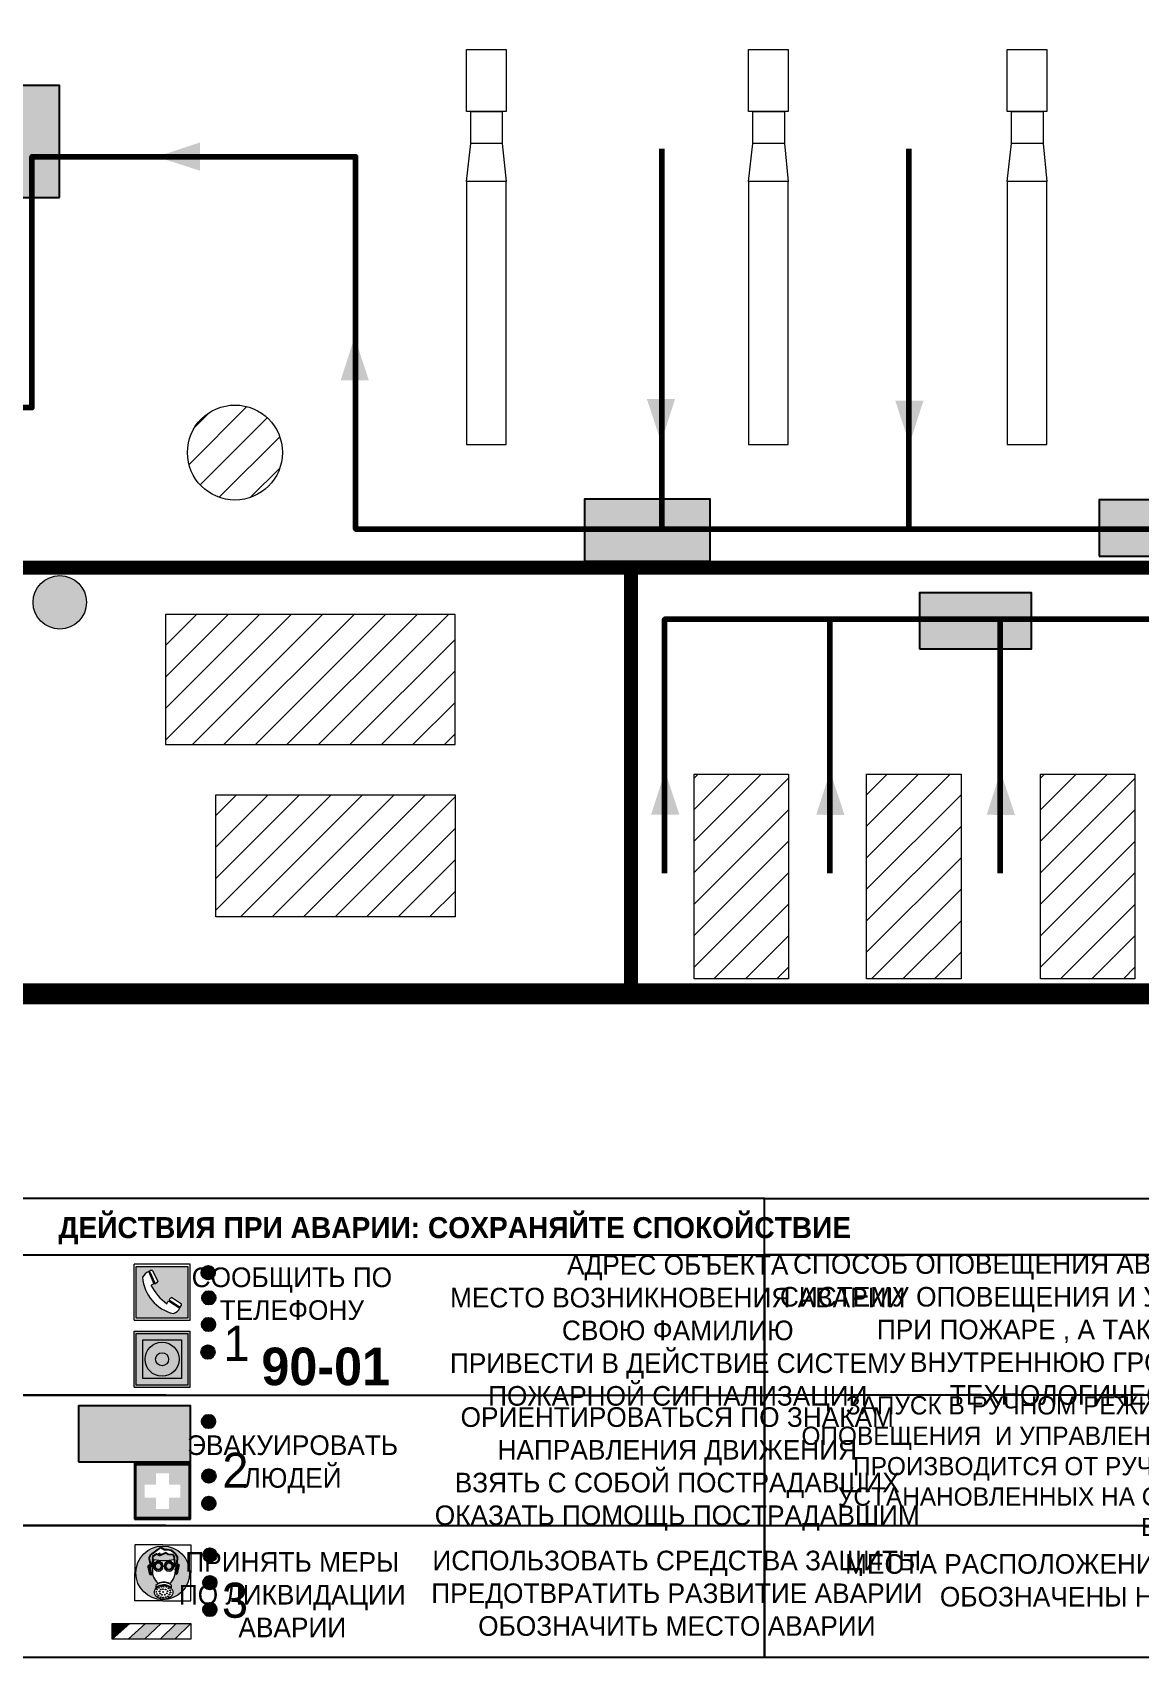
# Model space of a CAD drawing. Header units: millimetres. Extents: x 13810 to 67229, y 12374 to 21950.
# Drawn here: x 17510.1 to 17667.9, y 14176.2 to 14407.9 of the extents above; entities that cross this region are included whole.
import ezdxf

# ---------------------------------------------------------------- set-up
doc = ezdxf.new("R2010")
doc.units = ezdxf.units.MM
doc.layers.add('План_Штампы', color=7, linetype='Continuous')
doc.styles.add('обычный', font='arial.ttf')
pattern_1 = [(45, (-3413.9703, 12348.202), (-2.24506403, 2.24506403), [])]

# ---------------------------------------------------------------- blocks, each defined once
blk = doc.blocks.new('A$C38D26F80')
h = blk.add_hatch(color=5)
h.dxf.hatch_style = 1
h.paths.add_polyline_path([(-8.77, -4.48, 1), (-0.19, -4.48, 1)])
h.paths.add_polyline_path([(-6.75, -3.58), (-6.75, -3.31), (-6.62, -3.22), (-6.5, -3.22), (-6.42, -3.3), (-6.39, -3.28), (-6.59, -2.23), (-6.59, -2.01), (-6.38, -1.58), (-4.76, -0.4), (-4.13, -0.79, -0.362848), (-2.1, -2.1, -0.201049), (-2.17, -2.48, 0.085434), (-2.26, -3.13), (-1.9, -3.16), (-2.25, -4.7), (-2.4, -4.59), (-2.43, -4.34), (-2.36, -4.34), (-2.14, -3.34), (-2.47, -3.42), (-2.58, -1.95), (-2.77, -1.58), (-3.58, -1.52), (-3.92, -1.26), (-5.05, -1.73), (-4.87, -1.39), (-5.41, -1.6), (-5.41, -1.46), (-6.13, -1.87), (-6.18, -3.5), (-6.56, -3.47), (-6.37, -4.59), (-6.16, -4.43), (-6.16, -4.66), (-6.36, -4.79), (-6.37, -4.8), (-6.51, -4.76)], flags=16)
h.paths.add_polyline_path([(-6.51, -4.76), (-6.36, -4.79), (-6.37, -4.8)], flags=0)
h.paths.add_polyline_path([(-5.92, -2.34, 0.089508), (-2.67, -2.35), (-2.48, -3.88, -0.268602), (-3.4, -6.18, 0.262449), (-5.2, -6.18, -0.268602), (-6.11, -3.88)], flags=16)
edge = h.paths.add_edge_path(flags=16)
edge.add_ellipse((-5.19, -3.41), major_axis=(0, 0.842), ratio=0.848992, start_angle=0, end_angle=360)
edge = h.paths.add_edge_path(flags=0)
edge.add_ellipse((-5.19, -3.39), major_axis=(0, 0.665), ratio=0.853798, start_angle=0, end_angle=360)
edge = h.paths.add_edge_path(flags=0)
edge.add_ellipse((-5.19, -3.4), major_axis=(0, 0.528), ratio=0.864094, start_angle=0, end_angle=360)
edge = h.paths.add_edge_path(flags=16)
edge.add_ellipse((-3.47, -3.4), major_axis=(0, 0.842), ratio=0.848992, start_angle=0, end_angle=360)
h.paths.add_polyline_path([(-3.13, -6.45), (-3.13, -6.84, 0.383174), (-5.57, -6.85), (-5.57, -6.49, -0.369952)], flags=16)
edge = h.paths.add_edge_path(flags=0)
edge.add_ellipse((-3.47, -3.39), major_axis=(0, 0.665), ratio=0.853798, start_angle=0, end_angle=360)
edge = h.paths.add_edge_path(flags=0)
edge.add_ellipse((-3.47, -3.4), major_axis=(0, 0.528), ratio=0.864094, start_angle=0, end_angle=360)
edge = h.paths.add_edge_path(flags=16)
edge.add_ellipse((-4.34, -7.57), major_axis=(-1.48, 0), ratio=0.744955, start_angle=0, end_angle=360)
h.paths.add_polyline_path([(-5.01, -6.85, -1), (-5.15, -6.85, -1)], flags=0)
h.paths.add_polyline_path([(-5.33, -7.14, -1), (-5.47, -7.14, -1)], flags=0)
h.paths.add_polyline_path([(-4.61, -6.71, -1), (-4.74, -6.71, -1)], flags=16)
h.paths.add_polyline_path([(-5.43, -7.51, -1), (-5.57, -7.51, -1)], flags=0)
h.paths.add_polyline_path([(-4.26, -6.67, -1), (-4.4, -6.67, -1)], flags=16)
h.paths.add_polyline_path([(-4.74, -7.14, -1), (-4.88, -7.14, -1)], flags=0)
h.paths.add_polyline_path([(-4.93, -7.43, -1), (-5.07, -7.43, -1)], flags=0)
h.paths.add_polyline_path([(-4.41, -7.07, -1), (-4.54, -7.07, -1)], flags=0)
h.paths.add_polyline_path([(-5.33, -7.87, -1), (-5.46, -7.87, -1)], flags=0)
h.paths.add_polyline_path([(-3.8, -6.71, -1), (-3.94, -6.71, -1)], flags=16)
h.paths.add_polyline_path([(-4.85, -7.78, -1), (-4.98, -7.78, -1)], flags=0)
h.paths.add_polyline_path([(-3.96, -7.14, -1), (-4.1, -7.14, -1)], flags=0)
h.paths.add_polyline_path([(-4.33, -7.53, -1), (-4.47, -7.53, -1)], flags=0)
h.paths.add_polyline_path([(-5.09, -8.12, -1), (-5.23, -8.12, -1)], flags=0)
h.paths.add_polyline_path([(-3.5, -6.94, -1), (-3.64, -6.94, -1)], flags=0)
h.paths.add_polyline_path([(-4.54, -7.97, -1), (-4.68, -7.97, -1)], flags=0)
h.paths.add_polyline_path([(-3.66, -7.39, -1), (-3.8, -7.39, -1)], flags=0)
h.paths.add_polyline_path([(-4.73, -8.35, -1), (-4.86, -8.35, -1)], flags=0)
h.paths.add_polyline_path([(-4.09, -7.96, -1), (-4.23, -7.96, -1)], flags=0)
h.paths.add_polyline_path([(-3.77, -7.74, -1), (-3.91, -7.74, -1)], flags=0)
h.paths.add_polyline_path([(-3.22, -7.27, -1), (-3.35, -7.27, -1)], flags=0)
h.paths.add_polyline_path([(-4.34, -8.4, -1), (-4.47, -8.4, -1)], flags=0)
h.paths.add_polyline_path([(-3.16, -7.61, -1), (-3.3, -7.61, -1)], flags=0)
h.paths.add_polyline_path([(-3.9, -8.35, -1), (-4.04, -8.35, -1)], flags=0)
h.paths.add_polyline_path([(-3.32, -7.91, -1), (-3.46, -7.91, -1)], flags=0)
h.paths.add_polyline_path([(-3.55, -8.23, -1), (-3.69, -8.23, -1)], flags=0)
at = {"color": 5, "lineweight": 5}
for p, q in [((-4.48, 0), (-8.96, 0)), ((-8.96, 0), (-8.96, -4.48)), ((-4.48, 0), (0, 0)), ((0, 0), (0, -4.48)), ((-6.59, -2.01), (-6.38, -1.58)), ((-6.59, -2.23), (-6.59, -2.01)), ((-6.39, -3.28), (-6.59, -2.23)), ((-6.38, -1.58), (-4.76, -0.4)), ((-6.13, -1.87), (-6.18, -3.5)), ((-5.41, -1.46), (-6.13, -1.87)), ((-5.92, -2.34), (-6.11, -3.88)), ((-4.87, -1.39), (-5.41, -1.6)), ((-5.41, -1.6), (-5.41, -1.46)), ((-3.92, -1.26), (-5.05, -1.73)), ((-5.05, -1.73), (-4.87, -1.39)), ((-4.76, -0.4), (-4.13, -0.79)), ((-3.58, -1.52), (-3.92, -1.26)), ((-2.77, -1.58), (-3.58, -1.52)), ((-2.58, -1.95), (-2.77, -1.58)), ((-2.67, -2.34), (-2.48, -3.88)), ((-2.47, -3.42), (-2.58, -1.95)), ((-8.96, -8.96), (-8.96, -4.48)), ((-6.75, -3.31), (-6.62, -3.22)), ((-6.75, -3.58), (-6.75, -3.31)), ((-6.51, -4.76), (-6.75, -3.58)), ((-6.62, -3.22), (-6.5, -3.22)), ((-6.18, -3.5), (-6.56, -3.47)), ((-6.56, -3.47), (-6.37, -4.59)), ((-6.37, -4.8), (-6.51, -4.76)), ((-6.5, -3.22), (-6.42, -3.3)), ((-6.42, -3.3), (-6.39, -3.28)), ((-6.37, -4.59), (-6.16, -4.43)), ((-6.16, -4.66), (-6.37, -4.8)), ((-6.16, -4.43), (-6.16, -4.66)), ((-2.14, -3.34), (-2.47, -3.42)), ((-2.43, -4.34), (-2.4, -4.59)), ((-2.43, -4.34), (-2.36, -4.34)), ((-2.4, -4.59), (-2.25, -4.7)), ((-2.36, -4.34), (-2.14, -3.34)), ((-1.9, -3.16), (-2.26, -3.13)), ((-2.25, -4.7), (-1.9, -3.16)), ((0, -8.96), (0, -4.48)), ((-5.57, -6.49), (-5.57, -6.85)), ((-3.13, -6.45), (-3.13, -6.84)), ((-4.48, -8.96), (-8.96, -8.96)), ((-4.48, -8.96), (0, -8.96))]:
    blk.add_line(p, q, dxfattribs=at)
at = {"color": 5}
for p, q in [((-6.59, -2.01), (-6.38, -1.58)), ((-6.59, -2.23), (-6.59, -2.01)), ((-6.39, -3.28), (-6.59, -2.23)), ((-6.38, -1.58), (-4.76, -0.4)), ((-6.13, -1.87), (-6.18, -3.5)), ((-5.41, -1.46), (-6.13, -1.87)), ((-4.87, -1.39), (-5.41, -1.6)), ((-5.41, -1.6), (-5.41, -1.46)), ((-3.92, -1.26), (-5.05, -1.73)), ((-5.05, -1.73), (-4.87, -1.39)), ((-4.76, -0.4), (-4.13, -0.79)), ((-3.58, -1.52), (-3.92, -1.26)), ((-2.77, -1.58), (-3.58, -1.52)), ((-2.58, -1.95), (-2.77, -1.58)), ((-2.47, -3.42), (-2.58, -1.95)), ((-6.75, -3.31), (-6.62, -3.22)), ((-6.75, -3.58), (-6.75, -3.31)), ((-6.51, -4.76), (-6.75, -3.58)), ((-6.62, -3.22), (-6.5, -3.22)), ((-6.18, -3.5), (-6.56, -3.47)), ((-6.56, -3.47), (-6.37, -4.59)), ((-6.37, -4.8), (-6.51, -4.76)), ((-6.36, -4.79), (-6.51, -4.76)), ((-6.5, -3.22), (-6.42, -3.3)), ((-6.42, -3.3), (-6.39, -3.28)), ((-6.37, -4.59), (-6.16, -4.43)), ((-6.16, -4.66), (-6.37, -4.8)), ((-6.16, -4.66), (-6.36, -4.79)), ((-6.16, -4.43), (-6.16, -4.66)), ((-2.14, -3.34), (-2.47, -3.42)), ((-2.4, -4.59), (-2.43, -4.34)), ((-2.43, -4.34), (-2.36, -4.34)), ((-2.25, -4.7), (-2.4, -4.59)), ((-2.36, -4.34), (-2.14, -3.34)), ((-2.26, -3.13), (-1.9, -3.16)), ((-1.9, -3.16), (-2.25, -4.7))]:
    blk.add_line(p, q, dxfattribs=at)
at = {"color": 5, "lineweight": 5}
for centre, radius in [((-4.48, -4.48), 4.29), ((-5.5, -7.51), 0.0678), ((-5.4, -7.14), 0.0678), ((-5.08, -6.85), 0.0678), ((-5, -7.43), 0.0678), ((-4.91, -7.78), 0.0678), ((-4.81, -7.14), 0.0678), ((-4.67, -6.71), 0.0678), ((-4.47, -7.07), 0.0678), ((-4.4, -7.53), 0.0678), ((-4.33, -6.67), 0.0678), ((-4.03, -7.14), 0.0678), ((-3.87, -6.71), 0.0678), ((-3.84, -7.74), 0.0678), ((-3.73, -7.39), 0.0678), ((-3.57, -6.94), 0.0678), ((-3.28, -7.27), 0.0678), ((-3.23, -7.61), 0.0678), ((-5.4, -7.87), 0.0678), ((-5.16, -8.12), 0.0678), ((-4.79, -8.35), 0.0678), ((-4.61, -7.97), 0.0678), ((-4.4, -8.4), 0.0678), ((-4.16, -7.96), 0.0678), ((-3.97, -8.35), 0.0678), ((-3.62, -8.23), 0.0678), ((-3.39, -7.91), 0.0678)]:
    blk.add_circle(centre, radius, dxfattribs=at)
for centre, radius, start, end in [((-4.28, 6.66), 9.15, 259.6987, 280.1569), ((-0.47, -3.05), 1.79, 161.5846, 182.4584), ((-2.6, -2.2), 0.513, 326.4781, 11.7739), ((-3.66, -4.24), 2.47, 171.573, 231.7124), ((-4.93, -4.24), 2.47, 308.2876, 8.427), ((-4.33, -7.88), 1.87, 50.358, 131.5662), ((-4.34, -8.2), 1.82, 48.4943, 132.3565), ((-4.3, -7.78), 1.83, 60.5889, 119.4111)]:
    blk.add_arc(centre, radius, start, end, dxfattribs=at)
at = {"color": 5}
for centre, radius, start, end in [((-3.89, -2.66), 1.88, 17.387, 97.1599), ((-0.35, -3.07), 1.91, 162.2553, 181.7878), ((-2.6, -2.2), 0.511, 326.3906, 11.8614)]:
    blk.add_arc(centre, radius, start, end, dxfattribs=at)
at = {"color": 5, "lineweight": 5}
for centre, major_axis, ratio in [((-5.19, -3.41), (0, 0.842), 0.848992), ((-3.47, -3.4), (0, 0.842), 0.848992), ((-5.19, -3.39), (0, 0.665), 0.853798), ((-5.19, -3.4), (0, 0.528), 0.864094), ((-3.47, -3.39), (0, 0.665), 0.853798), ((-3.47, -3.4), (0, 0.528), 0.864094), ((-4.34, -7.57), (-1.48, 0), 0.744955)]:
    blk.add_ellipse(centre, major_axis=major_axis, ratio=ratio, dxfattribs=at)
blk = doc.blocks.new('A$C47DD6509')
at = {"lineweight": 5}
for points in [[(-8.69, 0), (-11.19, 0), (-11.19, -2.22)], [(-4.22, 0), (-6.45, 0), (-8.91, -2.22), (-6.61, -2.22)], [(0, 0), (-2.09, 0), (-4.36, -2.22), (-2.29, -2.22)]]:
    blk.add_hatch(color=242, dxfattribs=at).paths.add_polyline_path(points)
at = {"color": 242, "lineweight": 5}
for p, q in [((-11.19, -2.22), (-8.69, 0)), ((-11.19, -2.22), (-11.19, 0)), ((-11.19, 0), (-8.69, 0)), ((-11.19, 0), (0, 0)), ((-8.91, -2.22), (-6.45, 0)), ((-6.61, -2.22), (-4.22, 0)), ((-4.36, -2.22), (-2.09, 0)), ((-2.29, -2.22), (0, 0)), ((0, 0), (0, -2.22)), ((0, -2.22), (-11.19, -2.22))]:
    blk.add_line(p, q, dxfattribs=at)
blk = doc.blocks.new('A$C32E8229D')
at = {"true_color": 0xffffff}
blk.add_hatch(color=7, dxfattribs=at).paths.add_polyline_path([(0, 0), (0, -8), (16, -8), (16, 0)])
h = blk.add_hatch(color=126)
h.paths.add_polyline_path([(0.2, -0.2), (15.8, -0.2), (15.8, -7.8), (0.2, -7.8)])
h.paths.add_polyline_path([(13.49, -2.05), (12.08, -2.05), (11.37, -2.63, 0.162397), (11.29, -2.84), (11.29, -3.63), (10.35, -3.63), (10.35, -4.05), (11.68, -4.05), (11.68, -3.48), (12.26, -4.28), (11.29, -5.1), (11.29, -6.78), (11.85, -6.78), (11.85, -5.44), (12.8, -4.64), (12.8, -5.94), (14.46, -5.94), (14.46, -5.39), (13.45, -5.39), (13.45, -3.97), (12.46, -2.59), (13.15, -2.59), (13.69, -3.34), (14.18, -3)], flags=16)
h.paths.add_polyline_path([(10.74, -1.82, 1), (11.8, -1.82, 1)], flags=16)
h.paths.add_polyline_path([(9.39, -3.59), (5.99, -3.59), (6.56, -3.03), (5.91, -3.03), (5.1, -3.83), (5.91, -4.64), (6.56, -4.64), (5.99, -4.09), (9.39, -4.09)], flags=16)
h.paths.add_polyline_path([(4.29, -1.08), (1.72, -1.08), (1.72, -6.6), (4.29, -6.6)], flags=16)
at = {"color": 126}
blk.add_lwpolyline([(16, -8), (0, -8), (0, 0), (16, 0)], close=True, dxfattribs=at)
blk = doc.blocks.new('A$C18900ED3')
h = blk.add_hatch(color=126)
h.paths.add_polyline_path([(-0.18, -0.18), (-7.02, -0.18), (-7.02, -7.02), (-0.18, -7.02)])
h.paths.add_polyline_path([(-5.89, -4.46), (-5.89, -2.77), (-4.46, -2.77), (-4.46, -1.31), (-2.77, -1.31), (-2.77, -2.77), (-1.33, -2.77), (-1.33, -4.46), (-2.77, -4.46), (-2.77, -5.89), (-4.46, -5.89), (-4.46, -4.46)], flags=16)
at = {"color": 126}
for p, q in [((-7.2, 0), (-7.2, -7.2)), ((0, 0), (-7.2, 0)), ((0, -7.2), (0, 0)), ((-7.02, -7.02), (-7.02, -0.18)), ((-7.02, -0.18), (-0.18, -0.18)), ((-0.18, -0.18), (-0.18, -7.02)), ((-7.2, -7.2), (0, -7.2)), ((-0.18, -7.02), (-7.02, -7.02))]:
    blk.add_line(p, q, dxfattribs=at)
blk = doc.blocks.new('A$C456E1F9C')
at = {"lineweight": 5}
h = blk.add_hatch(color=242, dxfattribs=at)
h.paths.add_polyline_path([(0.51, -1.47), (0.51, -13.26), (12.29, -13.26), (12.29, -1.47)])
h.paths.add_polyline_path([(5.42, -4.95, -0.254479), (4.78, -5.4), (3.52, -2.53, -0.209735), (4.23, -2.4)], flags=16)
h.paths.add_polyline_path([(8.53, -8.6), (10.87, -10.17), (10.54, -10.76), (8.03, -9.13, -0.192251)], flags=16)
h.paths.add_polyline_path([(4.61, -5.49, 0.005518), (3.87, -5.72, 0.128647), (7.49, -10.01, 0.00809), (7.83, -9.33), (10.47, -10.97, -0.16736), (8.99, -12.25, -0.327862), (1.95, -3.95, -0.166952), (3.36, -2.62)], flags=16)
at = {"color": 242, "lineweight": 5}
for p, q in [((0, -13.77), (0, -0.97)), ((12.8, -0.97), (0, -0.97)), ((4.61, -5.49), (3.36, -2.62)), ((3.52, -2.53), (4.78, -5.4)), ((4.23, -2.4), (5.42, -4.95)), ((12.8, -13.77), (12.8, -0.97)), ((7.83, -9.33), (10.47, -10.97)), ((8.03, -9.13), (10.54, -10.76)), ((10.81, -10.12), (8.53, -8.6)), ((10.54, -10.76), (10.8, -10.3)), ((10.8, -10.3), (10.81, -10.12)), ((0, -13.77), (12.8, -13.77))]:
    blk.add_line(p, q, dxfattribs=at)
blk.add_lwpolyline([(0.51, -1.47), (12.29, -1.47), (12.29, -13.26), (0.51, -13.26)], close=True, dxfattribs=at)
for centre, radius, start, end in [((4.59, -5.34), 2.99, 114.2845, 152.1974), ((4.02, -3.27), 0.891, 76.3284, 123.7092), ((11.12, -3.31), 9.19, 183.9915, 256.6009), ((14.98, -39.1), 35.17, 107.1487, 108.4135), ((13.86, -0.94), 11.08, 205.5536, 234.8762), ((4.68, -4.59), 0.824, 276.9621, 334.0723), ((-13.31, 0.8), 23.44, 332.5487, 334.4027), ((8.94, -9.5), 0.989, 114.4092, 157.9388), ((7.87, -9.46), 3, 291.9291, 329.9329)]:
    blk.add_arc(centre, radius, start, end, dxfattribs=at)
blk = doc.blocks.new('A$C54414219')
at = {"true_color": 0xffffff}
h = blk.add_hatch(color=7, dxfattribs=at)
h.paths.add_polyline_path([(2.39, -9.45), (2.39, -18.3), (11.23, -18.3), (11.23, -9.45)], flags=0)
h.paths.add_polyline_path([(10.71, -13.87, -1), (2.92, -13.87, -1)], flags=0)
h.paths.add_polyline_path([(8.3, -13.87, -1), (5.33, -13.87, -1)], flags=0)
h.paths.add_polyline_path([(0.41, -7.47), (0.41, -20.27), (13.21, -20.27), (13.21, -7.47)])
h.paths.add_polyline_path([(0.92, -19.77), (12.71, -19.77), (12.71, -7.98), (0.92, -7.98)], flags=16)
h.paths.add_polyline_path([(11.23, -9.45), (11.23, -18.3), (2.39, -18.3), (2.39, -9.45)], flags=0)
at = {"lineweight": 5}
h = blk.add_hatch(color=242, dxfattribs=at)
h.paths.add_polyline_path([(12.71, -7.98), (0.92, -7.98), (0.92, -19.77), (12.71, -19.77)])
h.paths.add_polyline_path([(11.23, -18.3), (2.39, -18.3), (2.39, -9.45), (11.23, -9.45)], flags=16)
h.paths.add_polyline_path([(10.71, -13.87, -1), (2.92, -13.87, -1)], flags=0)
h.paths.add_polyline_path([(8.3, -13.87, -1), (5.33, -13.87, -1)], flags=0)
at = {"true_color": 0xffffff}
h = blk.add_hatch(color=7, dxfattribs=at)
h.paths.add_polyline_path([(2.39, -9.45), (2.39, -18.3), (11.23, -18.3), (11.23, -9.45)])
h.paths.add_polyline_path([(10.71, -13.87, -1), (2.92, -13.87, -1)], flags=16)
h.paths.add_polyline_path([(8.3, -13.87, -1), (5.33, -13.87, -1)], flags=0)
at = {"lineweight": 5}
h = blk.add_hatch(color=242, dxfattribs=at)
h.paths.add_polyline_path([(2.92, -13.87, 1), (10.71, -13.87, 1)])
h.paths.add_polyline_path([(8.3, -13.87, -1), (5.33, -13.87, -1)], flags=16)
at = {"color": 242, "lineweight": 5}
for p, q in [((0.41, -20.27), (0.41, -7.47)), ((0.41, -7.47), (13.21, -7.47)), ((0.41, -7.47), (13.21, -7.47)), ((13.21, -20.27), (13.21, -7.47)), ((0.41, -20.27), (13.21, -20.27))]:
    blk.add_line(p, q, dxfattribs=at)
for points in [[(0.92, -7.98), (12.71, -7.98), (12.71, -19.77), (0.92, -19.77)], [(2.39, -9.45), (11.23, -9.45), (11.23, -18.3), (2.39, -18.3)]]:
    blk.add_lwpolyline(points, close=True, dxfattribs=at)
for radius in [3.89, 1.49]:
    blk.add_circle((6.81, -13.87), radius, dxfattribs=at)
blk = doc.blocks.new('A$C7B8C2D5B')
at = {"lineweight": 0}
h = blk.add_hatch(color=5, dxfattribs=at)
h.dxf.hatch_style = 1
h.paths.add_polyline_path([(1.4, -3.02, 1), (-2.11, -3.02, 1)])
at = {"color": 5, "lineweight": 0}
blk.add_circle((-0.36, -3.02), 1.75, dxfattribs=at)

msp = doc.modelspace()

# ---------------------------------------------------------------- hatches: boundary and pattern name
at = {"lineweight": 0}
h = msp.add_hatch(dxfattribs=at)
h.set_pattern_fill('ANSI31', color=256)
h.set_pattern_definition(pattern_1)
h.paths.add_polyline_path([(17469.52, 14386.51), (17454.1, 14386.51), (17454.1, 14372.18), (17469.52, 14372.18)])
h.paths.add_polyline_path([(17454.78, 14379.21, -1), (17468.32, 14379.21, -1)], flags=16)
h.paths.add_polyline_path([(17491.22, 14386.51), (17475.8, 14386.51), (17475.8, 14372.18), (17491.22, 14372.18)])
h.paths.add_polyline_path([(17477.22, 14379.33, -1), (17490.76, 14379.33, -1)], flags=16)
h.paths.add_polyline_path([(17520.55, 14425.45, 1), (17550.85, 14425.45, 1)])
h.paths.add_polyline_path([(17592.06, 14431.77, 1), (17567.85, 14431.77, 1)])
h.paths.add_polyline_path([(17619.94, 14442.06), (17600.41, 14442.06), (17600.41, 14423.91), (17619.94, 14423.91)])
h.paths.add_polyline_path([(17636.55, 14432.25, 1), (17660.77, 14432.25, 1)])
h.paths.add_polyline_path([(17715.23, 14421.44), (17678.57, 14421.44), (17678.57, 14403), (17715.23, 14403)])
h.paths.add_polyline_path([(17684.67, 14366.14, 1), (17708.89, 14366.14, 1)])
h = msp.add_hatch(dxfattribs=at)
h.set_pattern_fill('ANSI31', color=256)
h.set_pattern_definition(pattern_1)
h.paths.add_polyline_path([(17532.22, 14347.97, 1), (17545.75, 14347.97, 1)])
h = msp.add_hatch(dxfattribs=at)
h.set_pattern_fill('ANSI31', color=256)
h.set_pattern_definition(pattern_1)
h.paths.add_polyline_path([(17410.35, 14291.17), (17389, 14291.17), (17389, 14277.15), (17410.35, 14277.15)])
h.paths.add_polyline_path([(17497.5, 14322.57), (17426.67, 14322.57), (17426.67, 14309.62), (17497.5, 14309.62)])
h.paths.add_polyline_path([(17497.5, 14300.31), (17426.67, 14300.31), (17426.67, 14287.35), (17497.5, 14287.35)])
h.paths.add_polyline_path([(17570.36, 14324.9), (17529.06, 14324.9), (17529.06, 14306.35), (17570.36, 14306.35)])
h.paths.add_polyline_path([(17570.36, 14299.16), (17536.25, 14299.16), (17536.25, 14281.77), (17570.36, 14281.77)])
h = msp.add_hatch(dxfattribs=at)
h.set_pattern_fill('ANSI31', color=256)
h.set_pattern_definition(pattern_1)
h.paths.add_polyline_path([(17617.92, 14302.1), (17604.47, 14302.1), (17604.47, 14272.93), (17617.92, 14272.93)])
h.paths.add_polyline_path([(17642.49, 14302.1), (17629.04, 14302.1), (17629.04, 14272.93), (17642.49, 14272.93)])
h.paths.add_polyline_path([(17667.29, 14302.1), (17653.84, 14302.1), (17653.84, 14272.93), (17667.29, 14272.93)])
h = msp.add_hatch(color=256, dxfattribs=at)
h.dxf.hatch_style = 1
h.paths.add_polyline_path([(17534.19, 14231.04, 1), (17536.12, 14231.04, 1)])
h = msp.add_hatch(color=256, dxfattribs=at)
h.dxf.hatch_style = 1
h.paths.add_polyline_path([(17534.3, 14227.46, 1), (17536.23, 14227.46, 1)])
h = msp.add_hatch(color=256, dxfattribs=at)
h.dxf.hatch_style = 1
h.paths.add_polyline_path([(17534.26, 14223.65, 1), (17536.19, 14223.65, 1)])
h = msp.add_hatch(color=256, dxfattribs=at)
h.dxf.hatch_style = 1
h.paths.add_polyline_path([(17534.17, 14219.72, 1), (17536.11, 14219.72, 1)])
h = msp.add_hatch(color=256, dxfattribs=at)
h.dxf.hatch_style = 1
h.paths.add_polyline_path([(17534.26, 14209.83, 1), (17536.19, 14209.83, 1)])
h = msp.add_hatch(color=256, dxfattribs=at)
h.dxf.hatch_style = 1
h.paths.add_polyline_path([(17534.3, 14202.05, 1), (17536.23, 14202.05, 1)])
h = msp.add_hatch(color=256, dxfattribs=at)
h.dxf.hatch_style = 1
h.paths.add_polyline_path([(17534.29, 14198.15, 1), (17536.22, 14198.15, 1)])
h = msp.add_hatch(color=256, dxfattribs=at)
h.dxf.hatch_style = 1
h.paths.add_polyline_path([(17534.45, 14190.8, 1), (17536.38, 14190.8, 1)])
h = msp.add_hatch(color=256, dxfattribs=at)
h.dxf.hatch_style = 1
h.paths.add_polyline_path([(17534.44, 14186.85, 1), (17536.38, 14186.85, 1)])
h = msp.add_hatch(color=256, dxfattribs=at)
h.dxf.hatch_style = 1
h.paths.add_polyline_path([(17534.45, 14183.02, 1), (17536.38, 14183.02, 1)])

# ---------------------------------------------------------------- linework, layer by layer
at = {"lineweight": 0, "const_width": 3}
msp.add_lwpolyline([(17378.81, 14451.18), (17835.96, 14451.18), (17835.96, 14270.79), (17378.81, 14270.79)], close=True, dxfattribs=at)
at = {"lineweight": 0}
for points in [[(17571.98, 14405.41), (17577.64, 14405.41), (17577.64, 14396.61), (17571.98, 14396.61)], [(17612.18, 14405.41), (17617.84, 14405.41), (17617.84, 14396.61), (17612.18, 14396.61)], [(17649.06, 14405.41), (17654.72, 14405.41), (17654.72, 14396.61), (17649.06, 14396.61)], [(17572.62, 14396.61), (17577.1, 14396.61), (17577.1, 14392.05), (17572.62, 14392.05)], [(17612.82, 14396.61), (17617.31, 14396.61), (17617.31, 14392.05), (17612.82, 14392.05)], [(17649.7, 14396.61), (17654.18, 14396.61), (17654.18, 14392.05), (17649.7, 14392.05)], [(17571.98, 14349.1), (17577.64, 14349.1), (17577.64, 14386.61), (17571.98, 14386.61)], [(17612.18, 14349.1), (17617.84, 14349.1), (17617.84, 14386.61), (17612.18, 14386.61)], [(17649.06, 14349.1), (17654.72, 14349.1), (17654.72, 14386.61), (17649.06, 14386.61)], [(17570.36, 14324.9), (17529.06, 14324.9), (17529.06, 14306.35), (17570.36, 14306.35)], [(17604.47, 14302.1), (17617.92, 14302.1), (17617.92, 14272.93), (17604.47, 14272.93)], [(17629.04, 14302.1), (17642.49, 14302.1), (17642.49, 14272.93), (17629.04, 14272.93)], [(17653.84, 14302.1), (17667.29, 14302.1), (17667.29, 14272.93), (17653.84, 14272.93)], [(17536.25, 14299.16), (17570.36, 14299.16), (17570.36, 14281.77), (17536.25, 14281.77)]]:
    msp.add_lwpolyline(points, close=True, dxfattribs=at)
for points in [[(17571.98, 14386.61), (17572.62, 14392.05)], [(17577.1, 14392.05), (17577.64, 14386.61)], [(17612.18, 14386.61), (17612.82, 14392.05)], [(17617.31, 14392.05), (17617.84, 14386.61)], [(17649.06, 14386.61), (17649.7, 14392.05)], [(17654.18, 14392.05), (17654.72, 14386.61)]]:
    msp.add_lwpolyline(points, dxfattribs=at)
at = {"color": 126, "lineweight": 100, "true_color": 0x008754}
for points in [[(17750.98, 14324.19), (17750.98, 14337.06), (17556.18, 14337.06), (17556.18, 14390.14), (17510.05, 14390.14), (17510.05, 14354.38), (17455.17, 14354.38)], [(17599.82, 14337.06), (17599.82, 14391.26)], [(17635.07, 14337.06), (17635.07, 14391.26)], [(17600.24, 14288.01), (17600.24, 14324.19), (17696.03, 14324.19), (17696.03, 14291.29), (17685.47, 14291.29), (17685.47, 14302.25)], [(17623.81, 14288.01), (17623.81, 14324.19)], [(17648.08, 14288.01), (17648.08, 14324.19)]]:
    msp.add_lwpolyline(points, dxfattribs=at)
at = {"lineweight": 0, "const_width": 2}
for points in [[(17378.81, 14331.57), (17746.42, 14331.57)], [(17595.44, 14270.79), (17595.44, 14331.57)]]:
    msp.add_lwpolyline(points, dxfattribs=at)
for points in [[(17470.71, 14233.58), (17614.48, 14233.58), (17614.48, 14241.63), (17470.71, 14241.63)], [(17614.48, 14241.63), (17736.2, 14241.63), (17736.2, 14176.18), (17614.48, 14176.18)], [(17614.48, 14241.63), (17736.2, 14241.63), (17736.2, 14233.58), (17614.48, 14233.58)], [(17470.71, 14233.58), (17614.48, 14233.58), (17614.48, 14176.18), (17470.71, 14176.18)], [(17614.48, 14233.58), (17736.2, 14233.58), (17736.2, 14213.58), (17614.48, 14213.58)], [(17736.2, 14213.58), (17614.48, 14213.58), (17614.48, 14195.01), (17736.2, 14195.01)]]:
    msp.add_lwpolyline(points, close=True)
for points in [[(17529.13, 14213.58), (17470.71, 14213.58), (17614.48, 14213.58)], [(17529.13, 14195.01), (17470.71, 14195.01), (17614.48, 14195.01)]]:
    msp.add_lwpolyline(points)
at = {"lineweight": 0}
msp.add_circle((17538.98, 14347.97), 6.77, dxfattribs=at)
for centre in [(17535.16, 14231.04), (17535.26, 14227.46), (17535.22, 14223.65), (17535.14, 14219.72), (17535.22, 14209.83), (17535.27, 14202.05), (17535.26, 14198.15), (17535.42, 14190.8), (17535.41, 14186.85), (17535.41, 14183.02)]:
    msp.add_circle(centre, 0.966)
at = {"layer": 'План_Штампы', "color": 126, "true_color": 0x008754}
for points in [[(17534.01, 14392.18), (17534.01, 14388.15), (17527.83, 14390.14)], [(17558.08, 14358.25), (17554.05, 14358.25), (17556.04, 14364.44)], [(17597.7, 14355.62), (17601.73, 14355.62), (17599.74, 14349.43)], [(17633.11, 14355.38), (17637.14, 14355.38), (17635.15, 14349.2)], [(17602.34, 14296.34), (17598.31, 14296.35), (17600.3, 14302.53)], [(17625.88, 14296.31), (17621.85, 14296.32), (17623.84, 14302.5)], [(17650.18, 14296.31), (17646.15, 14296.32), (17648.14, 14302.5)]]:
    msp.add_solid(points, dxfattribs=at)

# ---------------------------------------------------------------- block references
for name, p, xscale, yscale, zscale in [('A$C7B8C2D5B', (17514.8, 14333.19), 2.177419353276491, 2.177419353276491, 2.177419353276491), ('A$C456E1F9C', (17524.6, 14232.86), 0.625, 0.625, 0.625), ('A$C54414219', (17524.34, 14227.37), 0.625, 0.625, 0.625), ('A$C18900ED3', (17532.67, 14203.91), 1.111111111007631, 1.111111111007631, 1.111111111007631), ('A$C38D26F80', (17532.69, 14192.24), 0.8928571427240968, 0.8928571427240968, 0.8928571427240968)]:
    msp.add_blockref(name, p, dxfattribs=dict(xscale=xscale, yscale=yscale, zscale=zscale))
at = {"xscale": -1}
msp.add_blockref('A$C32E8229D', (17532.67, 14212.06), dxfattribs=at)
at = {"color": 242, "true_color": 0xc1121c}
msp.add_blockref('A$C47DD6509', (17532.69, 14181.02), dxfattribs=at)
at = {"layer": 'План_Штампы', "color": 126, "true_color": 0x008754, "xscale": -1, "rotation": 90}
msp.add_blockref('A$C32E8229D', (17505.97, 14400.32), dxfattribs=at)
at = {"layer": 'План_Штампы', "color": 126, "true_color": 0x008754, "xscale": 1.113761976465601, "yscale": 1.113761976465601, "zscale": 1.113761976465601, "rotation": 359.9978653237144}
msp.add_blockref('A$C32E8229D', (17588.85, 14341.36), dxfattribs=at)
at = {"layer": 'План_Штампы', "color": 126, "true_color": 0x008754, "xscale": -1}
for p in [(17678.2, 14341.21), (17652.56, 14327.97)]:
    msp.add_blockref('A$C32E8229D', p, dxfattribs=at)

# ---------------------------------------------------------------- texts
at = {"lineweight": 0, "attachment_point": 5, "style": 'обычный'}
for s, insert, char_height, width in [('{\\fProxima Nova Rg|b1|i0|c204|p2;ДЕЙСТВИЯ ПРИ АВАРИИ: СОХРАНЯЙТЕ СПОКОЙСТВИЕ\\H1.6644x; }', (17570.32, 14237.03), 3, 175.1736), ('{\\fProxima Nova Rg|b0|i0|c204|p2;СПОСОБ ОПОВЕЩЕНИЯ АВТОМАТИЧЕСКИЙ ЧЕРЕЗ РЕЧЕВУЮ СИСТЕМУ ОПОВЕЩЕНИЯ И УПРАВЛЕНИЯ ЭВАКУАЦИЕЙ ЛЮДЕЙ ПРИ ПОЖАРЕ , А ТАК ЖЕ ВРУЧНУЮ, ИСПОЛЬЗУЯ ВНУТРЕННЮЮ ГРОМКУЮ СВЯЗЬ СИСТЕМЫ ТЕХНОЛОГИЧЕСКОГО ОПОВЕЩЕНИЯ.}', (17676.1, 14222.54), 2.8, 118.5618), ('{\\fProxima Nova Rg|b0|i0|c204|p2;СООБЩИТЬ ПО \\PТЕЛЕФОНУ}', (17547.1, 14228.03), 2.8, 126.6484), ('\\pi-8.4,l8.4,t8.4;{\\fProxima Nova Rg|b0|i0|c204|p2;АДРЕС ОБЪЕКТА\\PМЕСТО ВОЗНИКНОВЕНИЯ АВАРИИ\\PСВОЮ ФАМИЛИЮ\\PПРИВЕСТИ В ДЕЙСТВИЕ СИСТЕМУ \\PПОЖАРНОЙ СИГНАЛИЗАЦИИ}', (17602.11, 14222.41), 2.8, 126.6484), ('{\\fProxima Nova Rg|b0|i0|c204|p2;1\\H1.1667x; }', (17539.2, 14220.97), 5, 126.6484), ('{\\fProxima Nova Rg|b1|i0|c204|p2;\\H1.0714x;90-01\\fProxima Nova Rg|b0|i0|c204|p2;\\H0.93331x; \\H1.3449x; }', (17551.92, 14217.64), 5, 126.6484), ('{\\fProxima Nova Rg|b0|i0|c204|p2;\\P\\pt7.8;ЗАПУСК В РУЧНОМ РЕЖИМЕ АВТОМАТИЧЕСКОЙ СИСТЕМЫ ОПОВЕЩЕНИЯ  И УПРАВЛЕНИЯ ЭВАКУАЦИИ ЛЮДЕЙ ПРИ ПОЖАРЕ ПРОИЗВОДИТСЯ ОТ РУЧНЫХ ПОЖАРНЫХ ИЗВЕЩАТЕЛЕЙ, УСТАНАНОВЛЕННЫХ НА СТЕНАХ ВБЛИЗИ ЭВАКУАЦИОННЫХ ВЫХОДОВ. }', (17677.55, 14205.25), 2.6, 121.7868), ('\\pi-8.4,l8.4,t8.4;{\\fProxima Nova Rg|b0|i0|c204|p2;ОРИЕНТИРОВАТЬСЯ ПО ЗНАКАМ \\PНАПРАВЛЕНИЯ ДВИЖЕНИЯ\\PВЗЯТЬ С СОБОЙ ПОСТРАДАВШИХ\\PОКАЗАТЬ ПОМОЩЬ ПОСТРАДАВШИМ}', (17602.04, 14203.05), 2.8, 126.6484), ('{\\fProxima Nova Rg|b0|i0|c204|p2;ЭВАКУИРОВАТЬ \\PЛЮДЕЙ}', (17547.2, 14203.71), 2.8, 126.6484), ('{\\fProxima Nova Rg|b0|i0|c204|p2;2\\H1.1967x; }', (17539.05, 14202.88), 5, 126.6484), ('{\\fProxima Nova Rg|b0|i0|c204|p2;ПРИНЯТЬ МЕРЫ \\PПО ЛИКВИДАЦИИ \\PАВАРИИ}', (17547.16, 14185.13), 2.8, 126.6484), ('\\pi-8.4,l8.4,t8.4;{\\fProxima Nova Rg|b0|i0|c204|p2;ИСПОЛЬЗОВАТЬ СРЕДСТВА ЗАЩИТЫ \\PПРЕДОТВРАТИТЬ РАЗВИТИЕ АВАРИИ\\PОБОЗНАЧИТЬ МЕСТО АВАРИИ}', (17601.98, 14185.32), 2.8, 126.6484), ('\\pt8.4;{\\fProxima Nova Rg|b0|i0|c204|p2;\\PМЕСТА РАСПОЛОЖЕНИЯ ПОЖАРНЫХ ИЗВЕЩАТЕЛЕЙ ОБОЗНАЧЕНЫ НА НАСТОЯЩЕМ ПЛАНЕ}', (17675.91, 14189.11), 2.8, 118.5618), ('{\\fProxima Nova Rg|b0|i0|c204|p2;3\\H1.1967x; }', (17538.99, 14184.31), 5, 126.6484)]:
    msp.add_mtext(s, dxfattribs=dict(at, insert=insert, char_height=char_height, width=width))

doc.saveas('drawing.dxf')
